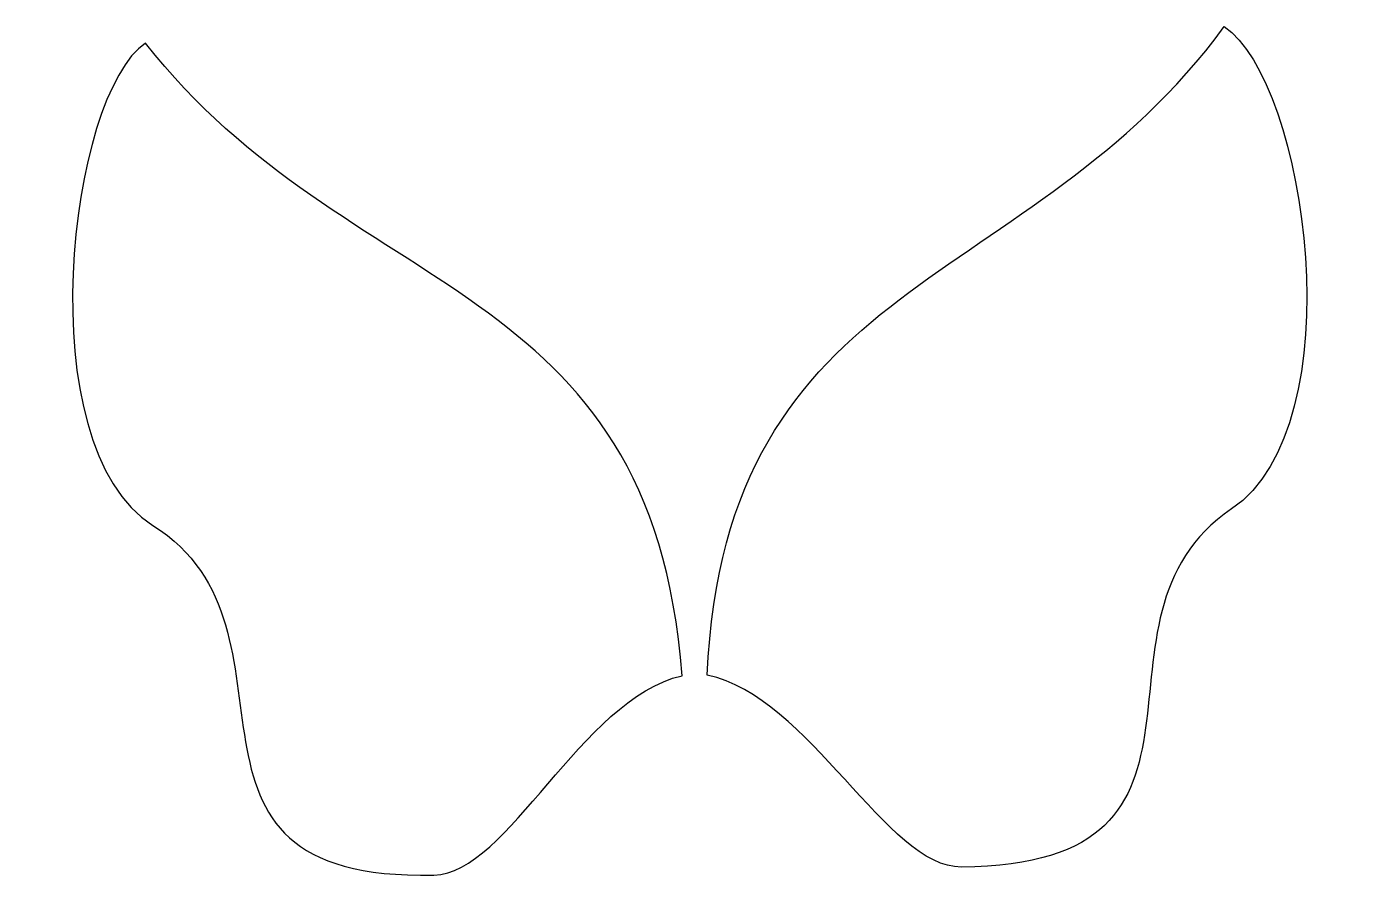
# Model space of a CAD drawing. Header units: centimetres. Extents: x -7.8 to 7.8, y -5 to 5.
import ezdxf

# ---------------------------------------------------------------- set-up
doc = ezdxf.new("R2010")
doc.units = ezdxf.units.CM
doc.header["$MEASUREMENT"] = 0
doc.layers.add('Camada 1', color=7, linetype='Continuous')

msp = doc.modelspace()

# ---------------------------------------------------------------- linework, layer by layer
at = {"layer": 'Camada 1'}
for points in [[(3.18365, -4.87003), (6.61606, -4.8395), (4.44402, -1.95784), (6.34635, -0.67956), (6.34635, -0.67956), (7.79666, 0.29485), (7.22953, 4.3154), (6.26036, 4.96562), (6.26036, 4.96562), (3.98082, 1.85057), (0.40992, 2.08833), (0.20632, -2.62628), (0.20632, -2.62628), (1.39928, -2.86544), (2.31227, -4.88331), (3.18365, -4.87003)], [(-2.99744, -4.96427), (-6.42922, -5.03835), (-4.34592, -2.09187), (-6.2864, -0.87212), (-6.2864, -0.87212), (-7.76569, 0.05763), (-7.26848, 4.17949), (-6.37244, 4.77303), (-6.37244, 4.77303), (-3.99902, 1.72892), (-0.43702, 2.07542), (-0.08983, -2.63083), (-0.08983, -2.63083), (-1.27503, -2.90613), (-2.12606, -4.95099), (-2.99744, -4.96427)]]:
    msp.add_open_spline(points, degree=3, knots=[0, 0, 0, 0, 0.2, 0.2, 0.2, 0.2, 0.4, 0.4, 0.4, 0.4, 0.6, 0.6, 0.6, 0.6, 1, 1, 1, 1], dxfattribs=at)

doc.saveas('drawing.dxf')
